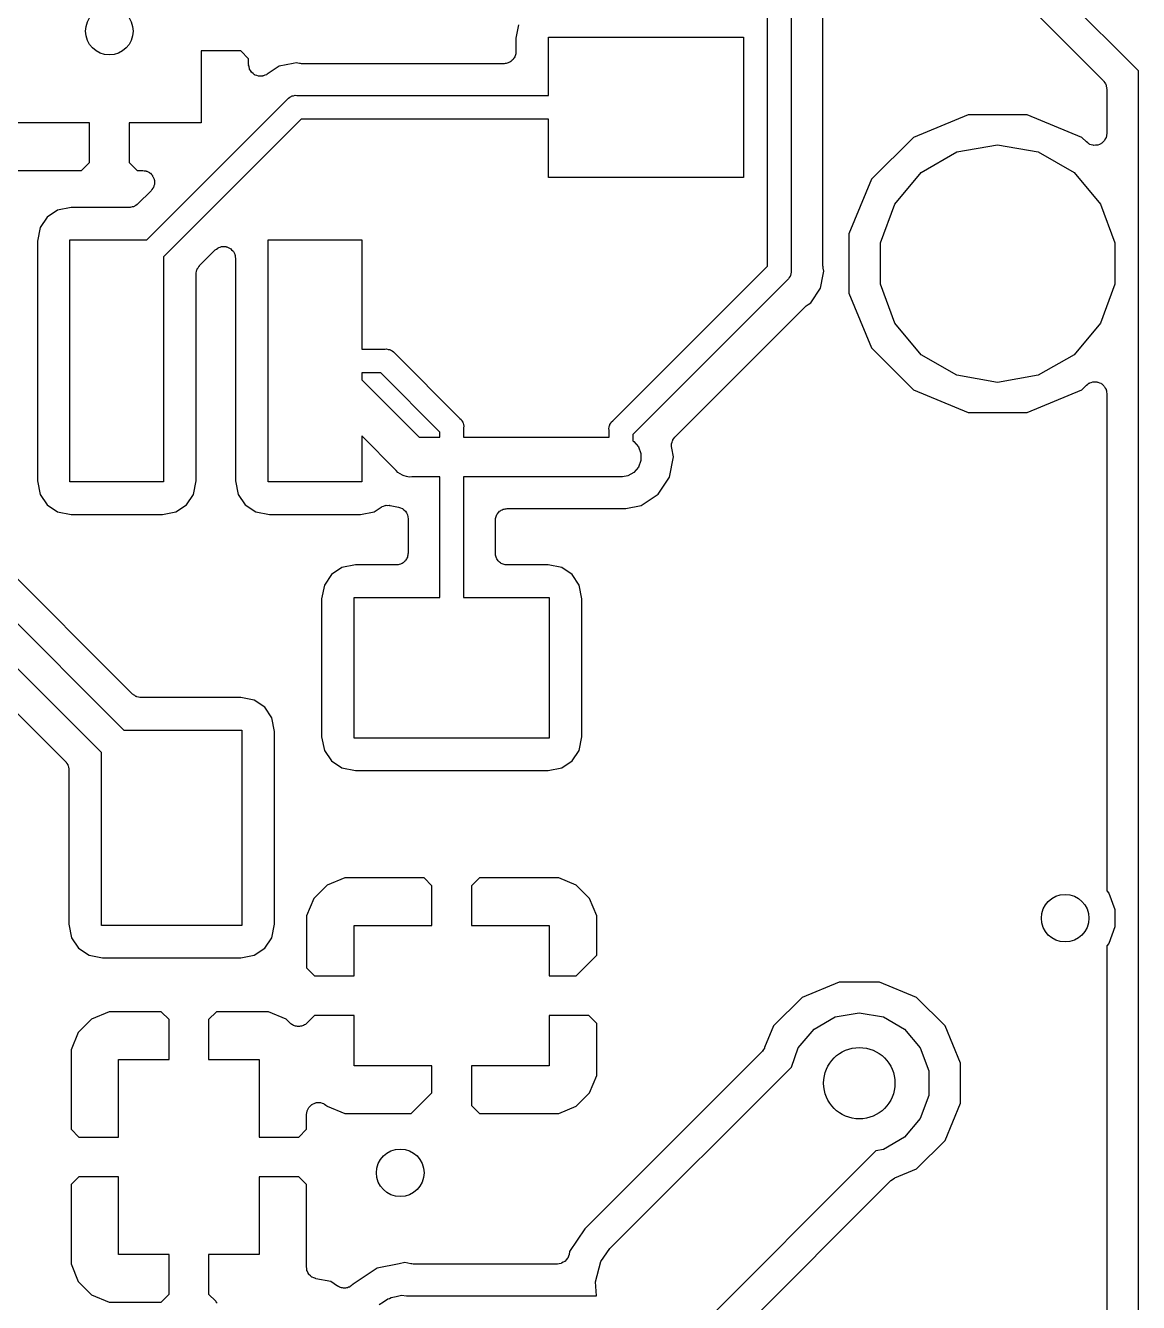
# Model space of a CAD drawing. Extents: x 86.1 to 122.5, y -104.2 to -55.1.
# Drawn here: x 91.86 to 98.99, y -91.46 to -83.28 of the extents above; entities that cross this region are included whole.
import ezdxf

# ---------------------------------------------------------------- set-up
doc = ezdxf.new("R2010")
doc.units = 0
doc.header["$MEASUREMENT"] = 0
doc.layers.add('BLACK', color=7, linetype='CONTINUOUS')

msp = doc.modelspace()

# ---------------------------------------------------------------- linework, layer by layer
at = {"layer": 'BLACK', "linetype": 'CONTINUOUS'}
for p, q in [((96.6116, -84.8213), (96.6116, -80.6907)), ((96.764, -80.6624), (96.764, -84.8496)), ((96.9672, -84.8179), (96.9672, -80.6941)), ((98.9892, -83.5699), (97.8746, -82.4554)), ((97.7603, -82.6284), (98.7637, -83.6318)), ((95.0178, -83.2739), (95.0005, -83.3607)), ((95.0005, -83.3607), (95.0005, -83.4476)), ((95.2092, -83.727), (95.2092, -83.3532)), ((95.2092, -83.3532), (96.4592, -83.3532)), ((96.4592, -83.3532), (96.4592, -84.2532)), ((93.2375, -83.4423), (92.9833, -83.4423)), ((92.9833, -83.4423), (92.9833, -83.9028)), ((93.2881, -83.4929), (93.2375, -83.4423)), ((93.2881, -83.5283), (93.2881, -83.4929)), ((94.9827, -83.4966), (94.9776, -83.5009)), ((94.986, -83.4908), (94.9827, -83.4966)), ((94.9903, -83.4857), (94.986, -83.4908)), ((94.9926, -83.4794), (94.9903, -83.4857)), ((94.9959, -83.4737), (94.9926, -83.4794)), ((94.9971, -83.4671), (94.9959, -83.4737)), ((94.9994, -83.4608), (94.9971, -83.4671)), ((95.0005, -83.4476), (94.9994, -83.4542)), ((94.9994, -83.4542), (94.9994, -83.4608)), ((93.2885, -83.5307), (93.2881, -83.5283)), ((93.2883, -83.5333), (93.2885, -83.5307)), ((93.2908, -83.5437), (93.2883, -83.5333)), ((93.2927, -83.5543), (93.2908, -83.5437)), ((93.294, -83.5565), (93.2927, -83.5543)), ((93.2946, -83.559), (93.294, -83.5565)), ((93.3005, -83.5679), (93.2946, -83.559)), ((93.3059, -83.5772), (93.3005, -83.5679)), ((93.3079, -83.5789), (93.3059, -83.5772)), ((93.3093, -83.581), (93.3079, -83.5789)), ((93.3179, -83.5873), (93.3093, -83.581)), ((93.4839, -83.54), (93.4066, -83.5916)), ((93.5727, -83.5223), (93.4839, -83.54)), ((93.5929, -83.5183), (93.5727, -83.5223)), ((93.6131, -83.5223), (93.5929, -83.5183)), ((93.6205, -83.5225), (93.6131, -83.5223)), ((93.6279, -83.5238), (93.6205, -83.5225)), ((94.9243, -83.5238), (93.6279, -83.5238)), ((94.9309, -83.5226), (94.9243, -83.5238)), ((94.9376, -83.5226), (94.9309, -83.5226)), ((94.9438, -83.5204), (94.9376, -83.5226)), ((94.9504, -83.5192), (94.9438, -83.5204)), ((94.9562, -83.5159), (94.9504, -83.5192)), ((94.9624, -83.5136), (94.9562, -83.5159)), ((94.9675, -83.5093), (94.9624, -83.5136)), ((94.9733, -83.506), (94.9675, -83.5093)), ((94.9776, -83.5009), (94.9733, -83.506)), ((98.9892, -91.6938), (98.9892, -83.5699)), ((93.3262, -83.5943), (93.3179, -83.5873)), ((93.3286, -83.5951), (93.3262, -83.5943)), ((93.3306, -83.5966), (93.3286, -83.5951)), ((93.3409, -83.5996), (93.3306, -83.5966)), ((93.3511, -83.6033), (93.3409, -83.5996)), ((93.3536, -83.6033), (93.3511, -83.6033)), ((93.356, -83.604), (93.3536, -83.6033)), ((93.3668, -83.6033), (93.356, -83.604)), ((93.3775, -83.6033), (93.3668, -83.6033)), ((93.3799, -83.6025), (93.3775, -83.6033)), ((93.3824, -83.6023), (93.3799, -83.6025)), ((93.3923, -83.5979), (93.3824, -83.6023)), ((93.4024, -83.5943), (93.3923, -83.5979)), ((93.4043, -83.5926), (93.4024, -83.5943)), ((93.4066, -83.5916), (93.4043, -83.5926)), ((98.7637, -83.6318), (98.7656, -83.6345)), ((98.7656, -83.6345), (98.7682, -83.6367)), ((98.7682, -83.6367), (98.7732, -83.6453)), ((98.7732, -83.6453), (98.7789, -83.6535)), ((98.7789, -83.6535), (98.7797, -83.6567)), ((98.7797, -83.6567), (98.7814, -83.6596)), ((98.7814, -83.6596), (98.7831, -83.6694)), ((93.5367, -83.7517), (93.5432, -83.7439)), ((93.5432, -83.7439), (93.5519, -83.7389)), ((93.5519, -83.7389), (93.5602, -83.7331)), ((93.5602, -83.7331), (93.5635, -83.7322)), ((93.5635, -83.7322), (93.5664, -83.7305)), ((93.5664, -83.7305), (93.5764, -83.7287)), ((93.5764, -83.7287), (93.5862, -83.7261)), ((93.5862, -83.7261), (93.5962, -83.727)), ((93.5962, -83.727), (95.2092, -83.727)), ((98.7831, -83.6694), (98.7857, -83.679)), ((98.7857, -83.679), (98.7854, -83.6824)), ((98.7854, -83.6824), (98.786, -83.6857)), ((98.786, -83.6857), (98.786, -83.9712)), ((92.6355, -84.6528), (93.5367, -83.7517)), ((92.2688, -83.9028), (91.3478, -83.9028)), ((92.2688, -84.157), (92.2688, -83.9028)), ((92.9833, -83.9028), (92.5228, -83.9028)), ((92.5228, -83.9028), (92.5228, -84.157)), ((93.6245, -83.8794), (92.7433, -84.7606)), ((95.2092, -83.8794), (93.6245, -83.8794)), ((95.2092, -84.2532), (95.2092, -83.8794)), ((97.8972, -83.8508), (97.5469, -83.9959)), ((98.2764, -83.8508), (97.8972, -83.8508)), ((98.6267, -83.9959), (98.2764, -83.8508)), ((98.7834, -83.9909), (98.782, -83.994)), ((98.7843, -83.981), (98.7834, -83.9909)), ((98.786, -83.9712), (98.7843, -83.981)), ((97.5469, -83.9959), (97.2787, -84.2641)), ((97.8263, -84.0884), (98.0868, -84.0424)), ((98.0868, -84.0424), (98.3473, -84.0884)), ((98.6559, -84.0251), (98.6267, -83.9959)), ((98.6641, -84.0308), (98.6559, -84.0251)), ((98.6717, -84.0372), (98.6641, -84.0308)), ((98.6748, -84.0383), (98.6717, -84.0372)), ((98.6776, -84.0403), (98.6748, -84.0383)), ((98.6872, -84.0429), (98.6776, -84.0403)), ((98.6966, -84.0463), (98.6872, -84.0429)), ((98.6999, -84.0463), (98.6966, -84.0463)), ((98.7032, -84.0471), (98.6999, -84.0463)), ((98.7131, -84.0463), (98.7032, -84.0471)), ((98.723, -84.0463), (98.7131, -84.0463)), ((98.7262, -84.0451), (98.723, -84.0463)), ((98.7295, -84.0448), (98.7262, -84.0451)), ((98.7386, -84.0406), (98.7295, -84.0448)), ((98.7479, -84.0372), (98.7386, -84.0406)), ((98.7505, -84.035), (98.7479, -84.0372)), ((98.7535, -84.0336), (98.7505, -84.035)), ((98.7605, -84.0266), (98.7535, -84.0336)), ((98.7682, -84.0202), (98.7605, -84.0266)), ((98.7699, -84.0173), (98.7682, -84.0202)), ((98.7722, -84.0149), (98.7699, -84.0173)), ((98.7764, -84.0059), (98.7722, -84.0149)), ((98.7814, -83.9973), (98.7764, -84.0059)), ((98.782, -83.994), (98.7814, -83.9973)), ((97.5973, -84.2206), (97.8263, -84.0884)), ((98.3473, -84.0884), (98.5763, -84.2206)), ((91.3984, -84.2076), (92.2182, -84.2076)), ((92.2182, -84.2076), (92.2688, -84.157)), ((92.5228, -84.157), (92.5734, -84.2076)), ((92.5734, -84.2076), (92.6094, -84.2076)), ((92.6094, -84.2076), (92.6192, -84.2093)), ((92.6192, -84.2093), (92.6291, -84.2102)), ((92.6291, -84.2102), (92.6322, -84.2116)), ((92.6322, -84.2116), (92.6355, -84.2122)), ((92.6355, -84.2122), (92.6441, -84.2172)), ((92.6441, -84.2172), (92.6531, -84.2214)), ((92.6531, -84.2214), (92.6555, -84.2238)), ((92.6555, -84.2238), (92.6584, -84.2254)), ((92.6584, -84.2254), (92.6648, -84.2331)), ((92.6648, -84.2331), (92.6718, -84.2401)), ((97.4273, -84.4232), (97.5973, -84.2206)), ((98.5763, -84.2206), (98.7463, -84.4232)), ((92.6718, -84.2401), (92.6732, -84.2431)), ((92.6732, -84.2431), (92.6754, -84.2457)), ((92.6754, -84.2457), (92.6788, -84.2551)), ((92.6785, -84.316), (92.6765, -84.3187)), ((92.681, -84.3064), (92.6785, -84.316)), ((92.6788, -84.2551), (92.683, -84.2641)), ((92.6844, -84.297), (92.681, -84.3064)), ((92.683, -84.2641), (92.6833, -84.2674)), ((92.6833, -84.2674), (92.6844, -84.2706)), ((92.6844, -84.2706), (92.6844, -84.2805)), ((92.6844, -84.2805), (92.6853, -84.2904)), ((92.6853, -84.2904), (92.6844, -84.2937)), ((92.6844, -84.2937), (92.6844, -84.297)), ((96.4592, -84.2532), (95.2092, -84.2532)), ((97.2787, -84.2641), (97.1336, -84.6144)), ((92.6633, -84.3377), (92.5792, -84.4218)), ((92.669, -84.3295), (92.6633, -84.3377)), ((92.6754, -84.3219), (92.669, -84.3295)), ((92.6765, -84.3187), (92.6754, -84.3219)), ((92.064, -84.4614), (91.9968, -84.5063)), ((92.1508, -84.4441), (92.064, -84.4614)), ((92.5253, -84.4441), (92.1508, -84.4441)), ((92.5286, -84.4435), (92.5253, -84.4441)), ((92.5319, -84.4438), (92.5286, -84.4435)), ((92.5415, -84.4413), (92.5319, -84.4438)), ((92.5513, -84.4395), (92.5415, -84.4413)), ((92.5542, -84.4379), (92.5513, -84.4395)), ((92.5575, -84.437), (92.5542, -84.4379)), ((92.5656, -84.4313), (92.5575, -84.437)), ((92.5743, -84.4263), (92.5656, -84.4313)), ((92.5764, -84.4237), (92.5743, -84.4263)), ((92.5792, -84.4218), (92.5764, -84.4237)), ((97.3368, -84.6718), (97.4273, -84.4232)), ((98.7463, -84.4232), (98.8368, -84.6718)), ((91.9968, -84.5063), (91.9519, -84.5735)), ((91.9519, -84.5735), (91.9346, -84.6603)), ((97.1336, -84.6144), (97.1336, -84.9936)), ((91.9346, -84.6603), (91.9346, -86.1953)), ((92.1433, -86.2028), (92.1433, -84.6528)), ((92.1433, -84.6528), (92.6355, -84.6528)), ((92.9743, -84.8169), (93.0745, -84.7167)), ((93.0745, -84.7167), (93.0827, -84.711)), ((93.0827, -84.711), (93.0903, -84.7046)), ((93.0903, -84.7046), (93.0935, -84.7034)), ((93.0935, -84.7034), (93.0962, -84.7015)), ((93.0962, -84.7015), (93.1058, -84.6989)), ((93.1058, -84.6989), (93.1152, -84.6955)), ((93.1152, -84.6955), (93.1185, -84.6955)), ((93.1185, -84.6955), (93.1218, -84.6947)), ((93.1218, -84.6947), (93.1317, -84.6955)), ((93.1317, -84.6955), (93.1417, -84.6955)), ((93.1417, -84.6955), (93.1448, -84.6967)), ((93.1448, -84.6967), (93.1481, -84.697)), ((93.1481, -84.697), (93.1572, -84.7012)), ((93.1572, -84.7012), (93.1665, -84.7046)), ((93.1665, -84.7046), (93.1691, -84.7067)), ((93.1691, -84.7067), (93.1721, -84.7081)), ((93.1721, -84.7081), (93.1792, -84.7152)), ((93.1792, -84.7152), (93.1868, -84.7216)), ((93.1868, -84.7216), (93.1885, -84.7245)), ((93.1885, -84.7245), (93.1908, -84.7269)), ((93.1908, -84.7269), (93.1951, -84.7359)), ((93.4133, -86.2028), (93.4133, -84.6528)), ((93.4133, -84.6528), (94.0133, -84.6528)), ((94.0133, -84.6528), (94.0133, -85.3516)), ((97.3368, -84.9362), (97.3368, -84.6718)), ((98.8368, -84.6718), (98.8368, -84.9362)), ((92.7433, -84.7606), (92.7433, -86.2028)), ((93.1951, -84.7359), (93.2, -84.7445)), ((93.2, -84.7445), (93.2006, -84.7478)), ((93.2006, -84.7478), (93.202, -84.7508)), ((93.202, -84.7508), (93.2029, -84.7608)), ((93.2029, -84.7608), (93.2046, -84.7706)), ((93.2046, -84.7706), (93.2046, -86.1953)), ((92.952, -84.8708), (92.9526, -84.8675)), ((92.952, -86.1953), (92.952, -84.8708)), ((92.9523, -84.8642), (92.9548, -84.8546)), ((92.9526, -84.8675), (92.9523, -84.8642)), ((92.9548, -84.8546), (92.9566, -84.8448)), ((92.9566, -84.8448), (92.9582, -84.8419)), ((92.9582, -84.8419), (92.9591, -84.8386)), ((92.9591, -84.8386), (92.9648, -84.8305)), ((92.9648, -84.8305), (92.9698, -84.8218)), ((92.9698, -84.8218), (92.9724, -84.8197)), ((92.9724, -84.8197), (92.9743, -84.8169)), ((95.6217, -85.8113), (96.6116, -84.8213)), ((96.7579, -84.8856), (96.7521, -84.8939)), ((96.7588, -84.8823), (96.7579, -84.8856)), ((96.7605, -84.8794), (96.7588, -84.8823)), ((96.7623, -84.8694), (96.7605, -84.8794)), ((96.7649, -84.8596), (96.7623, -84.8694)), ((96.764, -84.8496), (96.7649, -84.8596)), ((96.951, -84.9619), (96.9687, -84.8731)), ((96.9685, -84.8253), (96.9672, -84.8179)), ((96.9687, -84.8328), (96.9685, -84.8253)), ((96.9727, -84.8529), (96.9687, -84.8328)), ((96.9687, -84.873), (96.9727, -84.8529)), ((96.9687, -84.8731), (96.9687, -84.873)), ((96.7393, -84.9091), (95.7494, -85.8991)), ((96.7471, -84.9026), (96.7393, -84.9091)), ((96.7521, -84.8939), (96.7471, -84.9026)), ((96.8892, -85.0543), (96.951, -84.9619)), ((97.4273, -85.1848), (97.3368, -84.9362)), ((98.8368, -84.9362), (98.7463, -85.1848)), ((96.8721, -85.0658), (96.8892, -85.0543)), ((97.1336, -84.9936), (97.2787, -85.3439)), ((96.0193, -85.9165), (96.8606, -85.0752)), ((96.8606, -85.0752), (96.8667, -85.0709)), ((96.8667, -85.0709), (96.8721, -85.0658)), ((97.5973, -85.3874), (97.4273, -85.1848)), ((98.7463, -85.1848), (98.5763, -85.3874)), ((94.0133, -85.3516), (94.1624, -85.3516)), ((94.1624, -85.3516), (94.1724, -85.3507)), ((94.1724, -85.3507), (94.1822, -85.3533)), ((94.1822, -85.3533), (94.1922, -85.3551)), ((94.1922, -85.3551), (94.1951, -85.3568)), ((94.1951, -85.3568), (94.1984, -85.3577)), ((94.1984, -85.3577), (94.2067, -85.3635)), ((94.2067, -85.3635), (94.2154, -85.3685)), ((94.2154, -85.3685), (94.2219, -85.3763)), ((94.2219, -85.3763), (94.6411, -85.7955)), ((97.2787, -85.3439), (97.5469, -85.6121)), ((97.8263, -85.5196), (97.5973, -85.3874)), ((98.5763, -85.3874), (98.3473, -85.5196)), ((94.0133, -85.504), (94.0133, -85.5482)), ((94.1341, -85.504), (94.0133, -85.504)), ((94.5134, -85.8833), (94.1341, -85.504)), ((98.0868, -85.5656), (97.8263, -85.5196)), ((98.3473, -85.5196), (98.0868, -85.5656)), ((94.0133, -85.5482), (94.3806, -85.9155)), ((97.5469, -85.6121), (97.8972, -85.7572)), ((98.2764, -85.7572), (98.6267, -85.6121)), ((98.6267, -85.6121), (98.6559, -85.5829)), ((98.6559, -85.5829), (98.6641, -85.5772)), ((98.6641, -85.5772), (98.6717, -85.5708)), ((98.6717, -85.5708), (98.6748, -85.5697)), ((98.6748, -85.5697), (98.6776, -85.5677)), ((98.6776, -85.5677), (98.6872, -85.5652)), ((98.6872, -85.5652), (98.6966, -85.5617)), ((98.6966, -85.5617), (98.6999, -85.5617)), ((98.6999, -85.5617), (98.7032, -85.5609)), ((98.7032, -85.5609), (98.7131, -85.5617)), ((98.7131, -85.5617), (98.723, -85.5617)), ((98.723, -85.5617), (98.7262, -85.5629)), ((98.7262, -85.5629), (98.7295, -85.5632)), ((98.7295, -85.5632), (98.7386, -85.5674)), ((98.7386, -85.5674), (98.7479, -85.5708)), ((98.7479, -85.5708), (98.7505, -85.573)), ((98.7505, -85.573), (98.7535, -85.5744)), ((98.7535, -85.5744), (98.7605, -85.5814)), ((98.7605, -85.5814), (98.7682, -85.5878)), ((98.7682, -85.5878), (98.7699, -85.5907)), ((98.7699, -85.5907), (98.7722, -85.5931)), ((98.7722, -85.5931), (98.7764, -85.6021)), ((98.7764, -85.6021), (98.7814, -85.6107)), ((98.7814, -85.6107), (98.782, -85.614)), ((98.782, -85.614), (98.7834, -85.6171)), ((98.7834, -85.6171), (98.7843, -85.627)), ((98.7843, -85.627), (98.786, -85.6368)), ((98.786, -85.6368), (98.786, -88.8204)), ((97.8972, -85.7572), (98.2764, -85.7572)), ((94.6411, -85.7955), (94.6489, -85.802)), ((94.6489, -85.802), (94.6539, -85.8107)), ((94.6539, -85.8107), (94.6597, -85.819)), ((94.6597, -85.819), (94.6606, -85.8223)), ((94.6606, -85.8223), (94.6623, -85.8252)), ((94.6623, -85.8252), (94.6641, -85.8352)), ((94.6641, -85.8352), (94.6667, -85.845)), ((94.6667, -85.845), (94.6658, -85.855)), ((94.6658, -85.855), (94.6658, -85.9155)), ((95.5961, -85.8608), (95.5987, -85.851)), ((95.597, -85.8708), (95.5961, -85.8608)), ((95.597, -85.9155), (95.597, -85.8708)), ((95.5987, -85.851), (95.6005, -85.841)), ((95.6005, -85.841), (95.6022, -85.8381)), ((95.6022, -85.8381), (95.6031, -85.8348)), ((95.6031, -85.8348), (95.6089, -85.8265)), ((95.6089, -85.8265), (95.6139, -85.8178)), ((95.6139, -85.8178), (95.6217, -85.8113)), ((94.2343, -86.1284), (94.0133, -85.9074)), ((94.0133, -85.9074), (94.0133, -86.2028)), ((94.3806, -85.9155), (94.5134, -85.9155)), ((94.5134, -85.9155), (94.5134, -85.8833)), ((94.6658, -85.9155), (95.597, -85.9155)), ((95.7494, -85.8991), (95.7494, -85.9398)), ((95.7494, -85.9398), (95.7561, -85.9437)), ((95.7561, -85.9437), (95.7849, -85.978)), ((95.9979, -85.9588), (96.0014, -85.9486)), ((96.0014, -85.9486), (96.0042, -85.9382)), ((96.0042, -85.9382), (96.0056, -85.9361)), ((96.0056, -85.9361), (96.0064, -85.9337)), ((96.0064, -85.9337), (96.0131, -85.9253)), ((96.0131, -85.9253), (96.0193, -85.9165)), ((95.7849, -85.978), (95.8002, -86.0201)), ((95.8002, -86.0201), (95.8002, -86.0649)), ((95.9973, -85.9637), (95.998, -85.9613)), ((95.9982, -85.9745), (95.9973, -85.9637)), ((95.998, -85.9613), (95.9979, -85.9588)), ((95.9985, -85.9852), (95.9982, -85.9745)), ((96.0099, -86.0425), (95.9985, -85.9852)), ((95.7849, -86.107), (95.7561, -86.1413)), ((95.8002, -86.0649), (95.7849, -86.107)), ((95.9842, -86.1713), (96.0099, -86.0425)), ((91.9346, -86.1953), (91.9519, -86.2821)), ((92.9347, -86.2821), (92.952, -86.1953)), ((93.2046, -86.1953), (93.2219, -86.2821)), ((94.2451, -86.1413), (94.2343, -86.1284)), ((94.2597, -86.1497), (94.2451, -86.1413)), ((94.2735, -86.1594), (94.2597, -86.1497)), ((94.279, -86.1608), (94.2735, -86.1594)), ((94.2839, -86.1637), (94.279, -86.1608)), ((94.3005, -86.1666), (94.2839, -86.1637)), ((94.3168, -86.171), (94.3005, -86.1666)), ((94.3335, -86.1695), (94.3168, -86.171)), ((94.5134, -86.1695), (94.3335, -86.1695)), ((94.5134, -86.9428), (94.5134, -86.1695)), ((95.6843, -86.1695), (94.6658, -86.1695)), ((94.6658, -86.1695), (94.6658, -86.9428)), ((95.7173, -86.1637), (95.6843, -86.1695)), ((95.7561, -86.1413), (95.7173, -86.1637)), ((95.9113, -86.2806), (95.9842, -86.1713)), ((92.7433, -86.2028), (92.1433, -86.2028)), ((94.0133, -86.2028), (93.4133, -86.2028)), ((95.802, -86.3535), (95.9113, -86.2806)), ((91.9519, -86.2821), (91.9968, -86.3493)), ((91.9968, -86.3493), (92.064, -86.3942)), ((92.8226, -86.3942), (92.8898, -86.3493)), ((92.8898, -86.3493), (92.9347, -86.2821)), ((93.2219, -86.2821), (93.2668, -86.3493)), ((93.2668, -86.3493), (93.334, -86.3942)), ((94.1377, -86.3641), (94.1408, -86.3627)), ((94.1408, -86.3627), (94.1434, -86.3606)), ((94.1434, -86.3606), (94.1528, -86.3574)), ((94.1528, -86.3574), (94.1619, -86.3534)), ((94.1619, -86.3534), (94.1653, -86.3532)), ((94.1653, -86.3532), (94.1684, -86.3521)), ((94.1684, -86.3521), (94.1784, -86.3523)), ((94.1784, -86.3523), (94.1883, -86.3517)), ((94.1883, -86.3517), (94.1915, -86.3526)), ((94.1915, -86.3526), (94.1949, -86.3527)), ((94.1949, -86.3527), (94.2489, -86.3634)), ((95.7057, -86.3727), (95.802, -86.3535)), ((92.064, -86.3942), (92.1508, -86.4115)), ((92.1508, -86.4115), (92.7358, -86.4115)), ((92.7358, -86.4115), (92.8226, -86.3942)), ((93.334, -86.3942), (93.4208, -86.4115)), ((93.4208, -86.4115), (94.0058, -86.4115)), ((94.0058, -86.4115), (94.0926, -86.3942)), ((94.0926, -86.3942), (94.1377, -86.3641)), ((94.2489, -86.3634), (94.2605, -86.3679)), ((94.2605, -86.3679), (94.2721, -86.3722)), ((94.2721, -86.3722), (94.2727, -86.3727)), ((94.2727, -86.3727), (94.2735, -86.373)), ((94.2735, -86.373), (94.2829, -86.3812)), ((94.2829, -86.3812), (94.2924, -86.3892)), ((94.2924, -86.3892), (94.2928, -86.3899)), ((94.2928, -86.3899), (94.2934, -86.3905)), ((94.2934, -86.3905), (94.2994, -86.4013)), ((94.2994, -86.4013), (94.3056, -86.4121)), ((94.3056, -86.4121), (94.3058, -86.4129)), ((94.3058, -86.4129), (94.3062, -86.4137)), ((94.3062, -86.4137), (94.308, -86.4259)), ((94.308, -86.4259), (94.3102, -86.4382)), ((94.3102, -86.4382), (94.3102, -86.6579)), ((94.869, -86.4489), (94.8702, -86.4423)), ((94.8702, -86.4357), (94.8724, -86.4294)), ((94.8702, -86.4423), (94.8702, -86.4357)), ((94.8724, -86.4294), (94.8736, -86.4228)), ((94.8736, -86.4228), (94.8769, -86.4171)), ((94.8769, -86.4171), (94.8792, -86.4108)), ((94.8792, -86.4108), (94.8835, -86.4057)), ((94.8835, -86.4057), (94.8868, -86.3999)), ((94.8868, -86.3999), (94.8919, -86.3956)), ((94.8919, -86.3956), (94.8962, -86.3905)), ((94.8962, -86.3905), (94.902, -86.3872)), ((94.902, -86.3872), (94.9071, -86.3829)), ((94.9071, -86.3829), (94.9134, -86.3806)), ((94.9134, -86.3806), (94.9191, -86.3773)), ((94.9191, -86.3773), (94.9257, -86.3761)), ((94.9257, -86.3761), (94.932, -86.3739)), ((94.932, -86.3739), (94.9386, -86.3739)), ((94.9386, -86.3739), (94.9452, -86.3727)), ((94.9452, -86.3727), (95.7057, -86.3727)), ((92.5449, -87.5614), (91.5075, -86.524)), ((94.869, -86.6579), (94.869, -86.4489)), ((91.2749, -86.5788), (92.4885, -87.7924)), ((94.3023, -86.6898), (94.3, -86.696)), ((94.3056, -86.684), (94.3023, -86.6898)), ((94.3068, -86.6774), (94.3056, -86.684)), ((94.309, -86.6712), (94.3068, -86.6774)), ((94.3102, -86.6579), (94.309, -86.6645)), ((94.309, -86.6645), (94.309, -86.6712)), ((94.8702, -86.6645), (94.869, -86.6579)), ((94.8702, -86.6712), (94.8702, -86.6645)), ((94.8724, -86.6774), (94.8702, -86.6712)), ((94.8736, -86.684), (94.8724, -86.6774)), ((94.8769, -86.6898), (94.8736, -86.684)), ((94.8792, -86.696), (94.8769, -86.6898)), ((92.3448, -87.9361), (91.1046, -86.6959)), ((93.8853, -86.7514), (93.8181, -86.7963)), ((93.9721, -86.7341), (93.8853, -86.7514)), ((94.234, -86.7341), (93.9721, -86.7341)), ((94.2406, -86.733), (94.234, -86.7341)), ((94.2472, -86.733), (94.2406, -86.733)), ((94.2535, -86.7307), (94.2472, -86.733)), ((94.2601, -86.7295), (94.2535, -86.7307)), ((94.2658, -86.7262), (94.2601, -86.7295)), ((94.2721, -86.7239), (94.2658, -86.7262)), ((94.2772, -86.7196), (94.2721, -86.7239)), ((94.283, -86.7163), (94.2772, -86.7196)), ((94.2873, -86.7112), (94.283, -86.7163)), ((94.2924, -86.7069), (94.2873, -86.7112)), ((94.2957, -86.7011), (94.2924, -86.7069)), ((94.3, -86.696), (94.2957, -86.7011)), ((94.8835, -86.7011), (94.8792, -86.696)), ((94.8868, -86.7069), (94.8835, -86.7011)), ((94.8919, -86.7112), (94.8868, -86.7069)), ((94.8962, -86.7163), (94.8919, -86.7112)), ((94.902, -86.7196), (94.8962, -86.7163)), ((94.9071, -86.7239), (94.902, -86.7196)), ((94.9134, -86.7262), (94.9071, -86.7239)), ((94.9191, -86.7295), (94.9134, -86.7262)), ((94.9257, -86.7307), (94.9191, -86.7295)), ((94.932, -86.733), (94.9257, -86.7307)), ((94.9386, -86.733), (94.932, -86.733)), ((94.9452, -86.7341), (94.9386, -86.733)), ((95.2071, -86.7341), (94.9452, -86.7341)), ((95.2939, -86.7514), (95.2071, -86.7341)), ((95.3611, -86.7963), (95.2939, -86.7514)), ((93.8181, -86.7963), (93.7732, -86.8635)), ((95.406, -86.8635), (95.3611, -86.7963)), ((93.7732, -86.8635), (93.7559, -86.9503)), ((95.4233, -86.9503), (95.406, -86.8635)), ((93.7559, -86.9503), (93.7559, -87.8353)), ((93.9646, -87.8428), (93.9646, -86.9428)), ((93.9646, -86.9428), (94.5134, -86.9428)), ((94.6658, -86.9428), (95.2146, -86.9428)), ((95.2146, -86.9428), (95.2146, -87.8428)), ((95.4233, -87.8353), (95.4233, -86.9503)), ((92.5476, -87.5633), (92.5449, -87.5614)), ((92.5498, -87.5659), (92.5476, -87.5633)), ((92.5584, -87.5709), (92.5498, -87.5659)), ((92.5665, -87.5766), (92.5584, -87.5709)), ((92.5698, -87.5775), (92.5665, -87.5766)), ((92.5727, -87.5791), (92.5698, -87.5775)), ((92.5825, -87.5809), (92.5727, -87.5791)), ((92.5921, -87.5834), (92.5825, -87.5809)), ((92.5954, -87.5831), (92.5921, -87.5834)), ((92.5987, -87.5837), (92.5954, -87.5831)), ((93.2373, -87.5837), (92.5987, -87.5837)), ((93.3241, -87.601), (93.2373, -87.5837)), ((91.7829, -87.6615), (92.1138, -87.9925)), ((93.3913, -87.6459), (93.3241, -87.601)), ((93.4362, -87.7131), (93.3913, -87.6459)), ((93.4535, -87.7999), (93.4362, -87.7131)), ((92.4885, -87.7924), (93.2448, -87.7924)), ((93.2448, -87.7924), (93.2448, -89.0424)), ((93.4535, -89.0349), (93.4535, -87.7999)), ((93.7559, -87.8353), (93.7732, -87.9221)), ((95.2146, -87.8428), (93.9646, -87.8428)), ((95.406, -87.9221), (95.4233, -87.8353)), ((92.1138, -87.9925), (92.1157, -87.9952)), ((92.1157, -87.9952), (92.1183, -87.9974)), ((92.1183, -87.9974), (92.1233, -88.006)), ((92.3448, -89.0424), (92.3448, -87.9361)), ((93.7732, -87.9221), (93.8181, -87.9893)), ((93.8181, -87.9893), (93.8853, -88.0342)), ((95.2939, -88.0342), (95.3611, -87.9893)), ((95.3611, -87.9893), (95.406, -87.9221)), ((92.1233, -88.006), (92.129, -88.0141)), ((92.129, -88.0141), (92.1299, -88.0174)), ((92.1299, -88.0174), (92.1315, -88.0203)), ((92.1315, -88.0203), (92.1333, -88.0301)), ((92.1333, -88.0301), (92.1358, -88.0397)), ((92.1358, -88.0397), (92.1355, -88.043)), ((92.1355, -88.043), (92.1361, -88.0463)), ((92.1361, -88.0463), (92.1361, -89.0349)), ((93.8853, -88.0342), (93.9721, -88.0515)), ((93.9721, -88.0515), (95.2071, -88.0515)), ((95.2071, -88.0515), (95.2939, -88.0342)), ((93.7919, -88.7844), (93.7062, -88.8701)), ((93.904, -88.738), (93.7919, -88.7844)), ((94.412, -88.738), (93.904, -88.738)), ((94.4626, -88.7886), (94.412, -88.738)), ((94.4626, -89.0428), (94.4626, -88.7886)), ((94.7672, -88.738), (94.7166, -88.7886)), ((94.7166, -88.7886), (94.7166, -89.0428)), ((95.2752, -88.738), (94.7672, -88.738)), ((95.3873, -88.7844), (95.2752, -88.738)), ((95.473, -88.8701), (95.3873, -88.7844)), ((93.7062, -88.8701), (93.6598, -88.9822)), ((95.5194, -88.9822), (95.473, -88.8701)), ((98.786, -88.8204), (98.7985, -88.8353)), ((98.7985, -88.8353), (98.8368, -88.9405)), ((98.8368, -88.9405), (98.8368, -89.0525)), ((92.1361, -89.0349), (92.1534, -89.1217)), ((93.2448, -89.0424), (92.3448, -89.0424)), ((93.4362, -89.1217), (93.4535, -89.0349)), ((93.6598, -88.9822), (93.6598, -89.3152)), ((93.9646, -89.3658), (93.9646, -89.0428)), ((93.9646, -89.0428), (94.4626, -89.0428)), ((94.7166, -89.0428), (95.2146, -89.0428)), ((95.2146, -89.0428), (95.2146, -89.3658)), ((95.5194, -89.2326), (95.5194, -88.9822)), ((98.8368, -89.0525), (98.7985, -89.1577)), ((92.1534, -89.1217), (92.1983, -89.1889)), ((93.3913, -89.1889), (93.4362, -89.1217)), ((92.1983, -89.1889), (92.2655, -89.2338)), ((93.3241, -89.2338), (93.3913, -89.1889)), ((98.7985, -89.1577), (98.786, -89.1726)), ((98.786, -89.1726), (98.786, -91.5781)), ((92.2655, -89.2338), (92.3523, -89.2511)), ((92.3523, -89.2511), (93.2373, -89.2511)), ((93.2373, -89.2511), (93.3241, -89.2338)), ((95.3862, -89.3658), (95.5194, -89.2326)), ((93.6598, -89.3152), (93.7104, -89.3658)), ((93.7104, -89.3658), (93.9646, -89.3658)), ((95.2146, -89.3658), (95.3862, -89.3658)), ((97.0719, -89.4055), (96.8338, -89.5041)), ((97.3296, -89.4055), (97.0719, -89.4055)), ((97.5676, -89.5041), (97.3296, -89.4055)), ((96.8338, -89.5041), (96.6516, -89.6863)), ((97.7498, -89.6863), (97.5676, -89.5041)), ((92.3944, -89.5958), (92.2823, -89.6422)), ((92.7274, -89.5958), (92.3944, -89.5958)), ((92.778, -89.6464), (92.7274, -89.5958)), ((93.0826, -89.5958), (93.032, -89.6464)), ((93.4156, -89.5958), (93.0826, -89.5958)), ((93.5277, -89.6422), (93.4156, -89.5958)), ((93.7104, -89.6198), (93.6617, -89.6685)), ((93.9646, -89.6198), (93.7104, -89.6198)), ((93.9646, -89.9428), (93.9646, -89.6198)), ((95.2146, -89.6198), (95.2146, -89.9428)), ((95.4688, -89.6198), (95.2146, -89.6198)), ((95.5194, -89.6704), (95.4688, -89.6198)), ((96.9106, -89.7074), (97.0463, -89.629)), ((97.0463, -89.629), (97.2007, -89.6018)), ((97.2007, -89.6018), (97.3551, -89.629)), ((97.3551, -89.629), (97.4908, -89.7074)), ((92.2823, -89.6422), (92.1966, -89.7279)), ((92.778, -89.9006), (92.778, -89.6464)), ((93.032, -89.6464), (93.032, -89.9006)), ((93.554, -89.6685), (93.5277, -89.6422)), ((93.5594, -89.6723), (93.554, -89.6685)), ((93.5641, -89.677), (93.5594, -89.6723)), ((93.5702, -89.6799), (93.5641, -89.677)), ((93.5756, -89.6837), (93.5702, -89.6799)), ((93.5821, -89.6854), (93.5756, -89.6837)), ((93.5881, -89.6882), (93.5821, -89.6854)), ((93.5947, -89.6888), (93.5881, -89.6882)), ((93.6012, -89.6905), (93.5947, -89.6888)), ((93.6078, -89.6899), (93.6012, -89.6905)), ((93.6145, -89.6905), (93.6078, -89.6899)), ((93.6209, -89.6888), (93.6145, -89.6905)), ((93.6276, -89.6882), (93.6209, -89.6888)), ((93.6336, -89.6854), (93.6276, -89.6882)), ((93.64, -89.6837), (93.6336, -89.6854)), ((93.6455, -89.6799), (93.64, -89.6837)), ((93.6515, -89.677), (93.6455, -89.6799)), ((93.6562, -89.6723), (93.6515, -89.677)), ((93.6617, -89.6685), (93.6562, -89.6723)), ((95.5194, -90.0034), (95.5194, -89.6704)), ((96.6516, -89.6863), (96.5939, -89.8256)), ((96.8098, -89.8275), (96.9106, -89.7074)), ((97.4908, -89.7074), (97.5916, -89.8275)), ((97.8484, -89.9243), (97.7498, -89.6863)), ((92.1966, -89.7279), (92.1502, -89.84)), ((92.1502, -89.84), (92.1502, -90.348)), ((96.5774, -89.8503), (95.4414, -90.9863)), ((96.5784, -89.8489), (96.5774, -89.8503)), ((96.5797, -89.8479), (96.5784, -89.8489)), ((96.5859, -89.8381), (96.5797, -89.8479)), ((96.5926, -89.8286), (96.5859, -89.8381)), ((96.593, -89.827), (96.5926, -89.8286)), ((96.5939, -89.8256), (96.593, -89.827)), ((96.7653, -89.9497), (96.8098, -89.8275)), ((97.5916, -89.8275), (97.6452, -89.9748)), ((92.455, -90.3986), (92.455, -89.9006)), ((92.455, -89.9006), (92.778, -89.9006)), ((93.032, -89.9006), (93.355, -89.9006)), ((93.355, -89.9006), (93.355, -90.3986)), ((94.4626, -89.9428), (93.9646, -89.9428)), ((94.4626, -90.1144), (94.4626, -89.9428)), ((95.2146, -89.9428), (94.7166, -89.9428)), ((94.7166, -89.9428), (94.7166, -90.197)), ((95.6022, -91.1129), (96.7653, -89.9497)), ((97.8484, -90.182), (97.8484, -89.9243)), ((95.473, -90.1155), (95.5194, -90.0034)), ((97.6452, -89.9748), (97.6452, -90.1315)), ((94.3294, -90.2476), (94.4626, -90.1144)), ((95.3873, -90.2012), (95.473, -90.1155)), ((93.6759, -90.2069), (93.6776, -90.204)), ((93.6776, -90.204), (93.6853, -90.1976)), ((93.6853, -90.1976), (93.6923, -90.1906)), ((93.6923, -90.1906), (93.6953, -90.1892)), ((93.6953, -90.1892), (93.6979, -90.187)), ((93.6979, -90.187), (93.7073, -90.1836)), ((93.7073, -90.1836), (93.7163, -90.1794)), ((93.7163, -90.1794), (93.7196, -90.1791)), ((93.7196, -90.1791), (93.7228, -90.178)), ((93.7228, -90.178), (93.7327, -90.178)), ((93.7327, -90.178), (93.7426, -90.1771)), ((93.7426, -90.1771), (93.7459, -90.178)), ((93.7459, -90.178), (93.7492, -90.178)), ((93.7492, -90.178), (93.7586, -90.1814)), ((93.7586, -90.1814), (93.7682, -90.184)), ((93.7682, -90.184), (93.771, -90.1859)), ((93.771, -90.1859), (93.7741, -90.187)), ((93.7741, -90.187), (93.7817, -90.1934)), ((93.7817, -90.1934), (93.7899, -90.1991)), ((93.7899, -90.1991), (93.7919, -90.2012)), ((93.7919, -90.2012), (93.904, -90.2476)), ((94.7166, -90.197), (94.7672, -90.2476)), ((95.2752, -90.2476), (95.3873, -90.2012)), ((97.6452, -90.1315), (97.5916, -90.2788)), ((97.7498, -90.4201), (97.8484, -90.182)), ((93.6598, -90.253), (93.6615, -90.2432)), ((93.6598, -90.348), (93.6598, -90.253)), ((93.6615, -90.2432), (93.6624, -90.2333)), ((93.6624, -90.2333), (93.6638, -90.2303)), ((93.6638, -90.2303), (93.6644, -90.227)), ((93.6644, -90.227), (93.6694, -90.2183)), ((93.6694, -90.2183), (93.6736, -90.2093)), ((93.6736, -90.2093), (93.6759, -90.2069)), ((93.904, -90.2476), (94.3294, -90.2476)), ((94.7672, -90.2476), (95.2752, -90.2476)), ((97.5916, -90.2788), (97.4908, -90.3989)), ((92.1502, -90.348), (92.2008, -90.3986)), ((93.6092, -90.3986), (93.6598, -90.348)), ((92.2008, -90.3986), (92.455, -90.3986)), ((93.355, -90.3986), (93.6092, -90.3986)), ((97.4908, -90.3989), (97.3551, -90.4773)), ((97.5676, -90.6023), (97.7498, -90.4201)), ((97.3069, -90.4858), (96.1492, -91.6435)), ((97.3551, -90.4773), (97.3069, -90.4858)), ((97.4283, -90.66), (97.5676, -90.6023)), ((92.2008, -90.6526), (92.1502, -90.7032)), ((92.455, -90.6526), (92.2008, -90.6526)), ((92.455, -91.1506), (92.455, -90.6526)), ((93.6092, -90.6526), (93.355, -90.6526)), ((93.355, -90.6526), (93.355, -91.1506)), ((93.6598, -90.7032), (93.6092, -90.6526)), ((96.3652, -91.7149), (97.4036, -90.6765)), ((97.4036, -90.6765), (97.405, -90.6755)), ((97.405, -90.6755), (97.406, -90.6742)), ((97.406, -90.6742), (97.4158, -90.6679)), ((97.4158, -90.6679), (97.4253, -90.6613)), ((97.4253, -90.6613), (97.4269, -90.6609)), ((97.4269, -90.6609), (97.4283, -90.66)), ((92.1502, -90.7032), (92.1502, -91.2112)), ((93.6598, -91.2197), (93.6598, -90.7032)), ((95.4414, -90.9863), (95.3449, -91.1308)), ((92.778, -91.1506), (92.455, -91.1506)), ((92.778, -91.4048), (92.778, -91.1506)), ((93.355, -91.1506), (93.032, -91.1506)), ((93.032, -91.1506), (93.032, -91.4048)), ((95.3232, -91.1841), (95.3153, -91.1936)), ((95.3314, -91.1747), (95.3232, -91.1841)), ((95.3317, -91.1739), (95.3314, -91.1747)), ((95.3323, -91.1733), (95.3317, -91.1739)), ((95.3365, -91.1617), (95.3323, -91.1733)), ((95.341, -91.1501), (95.3365, -91.1617)), ((95.3449, -91.1308), (95.341, -91.1501)), ((95.5445, -91.1952), (95.6022, -91.1129)), ((92.1502, -91.2112), (92.1966, -91.3233)), ((93.6581, -91.2273), (93.6598, -91.2197)), ((93.6582, -91.2281), (93.6581, -91.2273)), ((93.6581, -91.229), (93.6582, -91.2281)), ((93.66, -91.2412), (93.6581, -91.229)), ((93.6616, -91.2535), (93.66, -91.2412)), ((93.662, -91.2543), (93.6616, -91.2535)), ((93.6621, -91.2551), (93.662, -91.2543)), ((93.6681, -91.266), (93.6621, -91.2551)), ((93.6738, -91.277), (93.6681, -91.266)), ((94.111, -91.2379), (93.9572, -91.3407)), ((94.2517, -91.2099), (94.111, -91.2379)), ((94.2894, -91.2024), (94.2517, -91.2099)), ((94.2517, -91.2099), (94.2517, -91.2099)), ((94.327, -91.2099), (94.2894, -91.2024)), ((94.3345, -91.2101), (94.327, -91.2099)), ((94.3419, -91.2114), (94.3345, -91.2101)), ((95.2663, -91.2114), (94.3419, -91.2114)), ((95.2785, -91.2092), (95.2663, -91.2114)), ((95.2908, -91.2074), (95.2785, -91.2092)), ((95.2915, -91.207), (95.2908, -91.2074)), ((95.2923, -91.2068), (95.2915, -91.207)), ((95.3031, -91.2006), (95.2923, -91.2068)), ((95.314, -91.1946), (95.3031, -91.2006)), ((95.3145, -91.194), (95.314, -91.1946)), ((95.3153, -91.1936), (95.3145, -91.194)), ((95.5098, -91.325), (95.5445, -91.1952)), ((92.1966, -91.3233), (92.2823, -91.409)), ((93.6744, -91.2776), (93.6738, -91.277)), ((93.6748, -91.2783), (93.6744, -91.2776)), ((93.6842, -91.2865), (93.6748, -91.2783)), ((93.6933, -91.2949), (93.6842, -91.2865)), ((93.6941, -91.2952), (93.6933, -91.2949)), ((93.6947, -91.2958), (93.6941, -91.2952)), ((93.7063, -91.3003), (93.6947, -91.2958)), ((93.7178, -91.305), (93.7063, -91.3003)), ((93.7186, -91.3051), (93.7178, -91.305)), ((93.7194, -91.3054), (93.7186, -91.3051)), ((93.8141, -91.3242), (93.7194, -91.3054)), ((93.8583, -91.3537), (93.8141, -91.3242)), ((93.9503, -91.347), (93.9457, -91.3518)), ((93.9556, -91.3431), (93.9503, -91.347)), ((93.9572, -91.3407), (93.9556, -91.3431)), ((95.5176, -91.4146), (95.5098, -91.325)), ((92.2823, -91.409), (92.3944, -91.4554)), ((92.7274, -91.4554), (92.778, -91.4048)), ((93.032, -91.4048), (93.077, -91.4497)), ((93.8644, -91.3564), (93.8583, -91.3537)), ((93.8699, -91.3601), (93.8644, -91.3564)), ((93.8764, -91.3617), (93.8699, -91.3601)), ((93.8825, -91.3644), (93.8764, -91.3617)), ((93.8891, -91.3648), (93.8825, -91.3644)), ((93.8956, -91.3664), (93.8891, -91.3648)), ((93.9022, -91.3657), (93.8956, -91.3664)), ((93.9089, -91.3661), (93.9022, -91.3657)), ((93.9153, -91.3642), (93.9089, -91.3661)), ((93.9219, -91.3635), (93.9153, -91.3642)), ((93.9279, -91.3606), (93.9219, -91.3635)), ((93.9343, -91.3587), (93.9279, -91.3606)), ((93.9397, -91.3548), (93.9343, -91.3587)), ((93.9457, -91.3518), (93.9397, -91.3548)), ((94.1804, -91.4348), (94.1913, -91.4319)), ((94.1913, -91.4319), (94.2012, -91.4262)), ((94.2012, -91.4262), (94.2343, -91.4204)), ((94.2343, -91.4204), (94.2669, -91.4117)), ((94.2669, -91.4117), (94.3005, -91.4146)), ((94.3005, -91.4146), (95.5176, -91.4146)), ((92.3944, -91.4554), (92.7274, -91.4554)), ((93.077, -91.4497), (93.0808, -91.4552)), ((93.0808, -91.4552), (93.0855, -91.4599)), ((94.1236, -91.471), (94.1528, -91.4542)), ((94.1528, -91.4542), (94.1804, -91.4348))]:
    msp.add_line(p, q, dxfattribs=at)
at = {"layer": 'BLACK'}
for centre, radius in [((92.3958, -83.3153), 0.1524), ((98.5193, -88.9965), 0.1524), ((97.2007, -90.0532), 0.2286), ((94.2594, -90.6272), 0.1524)]:
    msp.add_circle(centre, radius, dxfattribs=at)

doc.saveas('drawing.dxf')
